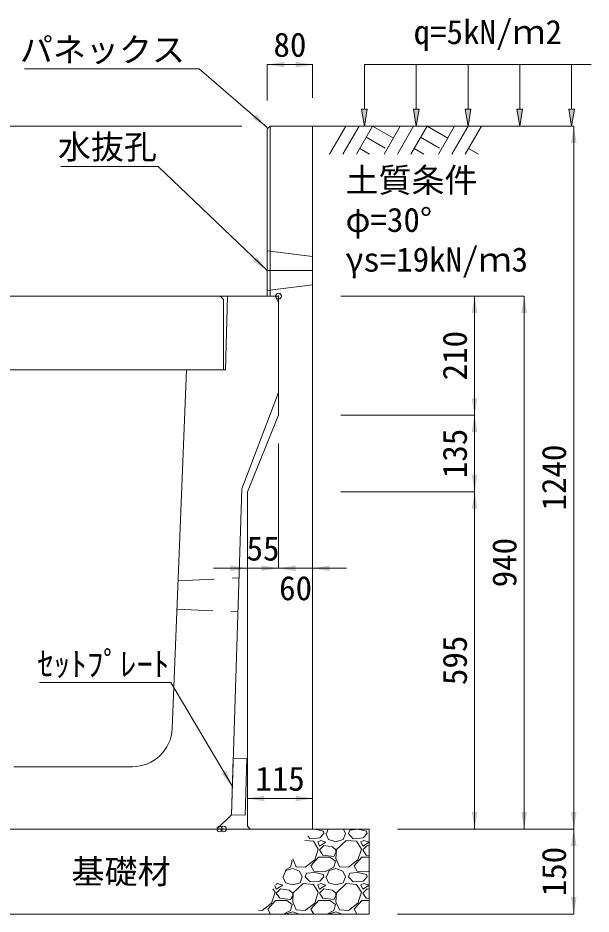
# Model space of a CAD drawing. Units: millimetres at full size. Extents: x 172874 to 217143, y 854931 to 903297.
# Drawn here: x 198776 to 199787, y 867574 to 869154 of the extents above; entities that cross this region are included whole.
import ezdxf
from ezdxf.enums import TextEntityAlignment as Align

# ---------------------------------------------------------------- set-up
doc = ezdxf.new("R2010")
doc.units = ezdxf.units.MM
doc.header["$LTSCALE"] = 20
doc.header["$PDMODE"] = 32
doc.header["$PDSIZE"] = 10
doc.linetypes.add('DASHED', pattern=[7.5, 6, -1.5])
doc.linetypes.add('USER2', pattern=[4.7625, 3.175, -1.5875])
for name, color, linetype, lineweight in [('0_2', 7, 'Continuous', 20), ('セットプレート', 3, 'Continuous', 13), ('パネックスKDR', 2, 'Continuous', 13), ('基礎材', 7, 'Continuous', 15), ('寸法線', 7, 'Continuous', 13), ('引出線', 4, 'Continuous', 13), ('本体', 2, 'Continuous', 13), ('補助線', 8, 'Continuous', 13), ('ﾊｯﾁﾝｸﾞ', 7, 'Continuous', 5)]:
    doc.layers.add(name, color=color, linetype=linetype, lineweight=lineweight)
doc.layers.add('文字', color=7, linetype='Continuous')
doc.styles.add('ＭＳ ゴシック', font='')
doc.styles.get('ＭＳ ゴシック').set_extended_font_data('MS Gothic')

# ---------------------------------------------------------------- blocks, each defined once
blk = doc.blocks.new('filled_arrow')
at = {"color": 0, "linetype": 'Continuous', "lineweight": -2}
blk.add_solid([(7.5, 1.25), (0, 0), (7.5, -1.25)], dxfattribs=at)

msp = doc.modelspace()

# ---------------------------------------------------------------- hatches: boundary and pattern name
at = {"layer": '寸法線'}
for points in [[(199392.47, 868993.52), (199387.47, 868963.52), (199382.47, 868993.52)], [(199483.89, 868993.52), (199478.89, 868963.52), (199473.89, 868993.52)], [(199575.3, 868993.52), (199570.3, 868963.52), (199565.3, 868993.52)], [(199666.71, 868993.52), (199661.71, 868963.52), (199656.71, 868993.52)], [(199758.13, 868993.52), (199753.13, 868963.52), (199748.13, 868993.52)], [(199758.13, 868993.52), (199753.13, 868963.52), (199748.13, 868993.52)]]:
    msp.add_hatch(color=256, dxfattribs=at).paths.add_polyline_path(points)

# ---------------------------------------------------------------- linework, layer by layer
at = {"layer": '0_2'}
msp.add_line((199296.06, 868963.52), (199696.06, 868963.52), dxfattribs=at)
at = {"layer": 'セットプレート'}
msp.add_lwpolyline([(199152.87, 867748.51), (199176.86, 867747.75), (199180.02, 867847.7), (199156.03, 867848.46)], close=True, dxfattribs=at)
at = {"layer": 'パネックスKDR'}
for p, q in [((199216.06, 868958.52), (199221.06, 868963.52)), ((199216.06, 868958.52), (199216.06, 868663.52)), ((199221.06, 868963.52), (199296.06, 868963.52)), ((199296.06, 868963.52), (199296.06, 867723.52)), ((199216.06, 868663.52), (199236.06, 868663.52)), ((199236.06, 868663.52), (199236.06, 868453.52)), ((199236.06, 868453.52), (199181.06, 868318.52)), ((199181.06, 868318.52), (199181.06, 867728.52)), ((199181.06, 867728.52), (199186.06, 867723.52)), ((199186.06, 867723.52), (199296.06, 867723.52))]:
    msp.add_line(p, q, dxfattribs=at)
at = {"layer": 'パネックスKDR', "lineweight": 5}
msp.add_line((199221.06, 868963.52), (199221.06, 868663.52), dxfattribs=at)
at = {"layer": 'パネックスKDR', "linetype": 'DASHED', "lineweight": 9}
for p, q in [((199216.06, 868743.52), (199296.06, 868733.52)), ((199216.06, 868673.52), (199296.06, 868683.52))]:
    msp.add_line(p, q, dxfattribs=at)
at = {"layer": '基礎材'}
for p, q in [((198520.04, 867723.52), (199396.06, 867723.52)), ((199396.06, 867723.52), (199396.06, 867573.52)), ((198520.04, 867573.52), (199396.06, 867573.52))]:
    msp.add_line(p, q, dxfattribs=at)
at = {"layer": '寸法線'}
for p, q in [((199216.06, 869072.07), (199296.06, 869072.07)), ((199216.06, 869008.52), (199216.06, 869072.07)), ((199296.06, 869013.52), (199296.06, 869072.07)), ((199171.06, 868963.52), (198671.06, 868963.52)), ((199346.06, 868963.52), (199756.9, 868963.52)), ((199756.9, 867723.52), (199756.9, 868963.52)), ((199166.06, 868663.52), (198671.06, 868663.52)), ((199346.06, 868663.52), (199669.4, 868663.52)), ((199346.06, 868663.52), (199581.9, 868663.52)), ((199581.9, 868663.52), (199581.9, 868453.52)), ((199669.4, 868663.52), (199669.4, 867723.52)), ((199346.06, 868453.52), (199581.9, 868453.52)), ((199346.06, 868453.52), (199581.9, 868453.52)), ((199581.9, 868453.52), (199581.9, 868318.52)), ((199236.06, 868403.52), (199236.06, 868183.52)), ((199236.06, 868403.52), (199236.06, 868183.52)), ((199296.06, 868403.52), (199296.06, 868183.52)), ((199346.06, 868318.52), (199581.9, 868318.52)), ((199346.06, 868318.52), (199581.9, 868318.52)), ((199581.9, 868318.52), (199581.9, 867723.52)), ((199181.06, 868268.52), (199181.06, 868183.52)), ((199296.06, 868183.52), (199121.06, 868183.52)), ((199176.06, 868183.52), (199356.06, 868183.52)), ((199181.06, 867777.52), (199296.06, 867777.52)), ((199181.06, 867748.52), (199181.06, 867777.52)), ((199296.06, 867748.52), (199296.06, 867777.52)), ((199446.06, 867723.52), (199756.9, 867723.52)), ((199446.06, 867723.52), (199669.4, 867723.52)), ((199446.06, 867723.52), (199581.9, 867723.52)), ((199446.06, 867723.52), (199756.9, 867723.52)), ((199756.9, 867723.52), (199756.9, 867573.52)), ((199446.06, 867573.52), (199756.9, 867573.52))]:
    msp.add_line(p, q, dxfattribs=at)
at = {"layer": '寸法線', "lineweight": 9}
for p, q in [((199787.47, 869072.07), (199387.47, 869072.07)), ((199387.47, 868993.52), (199387.47, 869072.07)), ((199478.89, 868993.52), (199478.89, 869072.07)), ((199570.3, 868993.52), (199570.3, 869072.07)), ((199661.71, 868993.52), (199661.71, 869072.07)), ((199753.13, 868993.52), (199753.13, 869072.07))]:
    msp.add_line(p, q, dxfattribs=at)
for points in [[(199392.47, 868993.52), (199387.47, 868963.52), (199382.47, 868993.52)], [(199483.89, 868993.52), (199478.89, 868963.52), (199473.89, 868993.52)], [(199575.3, 868993.52), (199570.3, 868963.52), (199565.3, 868993.52)], [(199666.71, 868993.52), (199661.71, 868963.52), (199656.71, 868993.52)], [(199758.13, 868993.52), (199753.13, 868963.52), (199748.13, 868993.52)], [(199758.13, 868993.52), (199753.13, 868963.52), (199748.13, 868993.52)]]:
    msp.add_lwpolyline(points, close=True, dxfattribs=at)
at = {"layer": '引出線'}
for points in [[(199216.06, 868961.02), (199095.85, 869064.48), (198787.6, 869064.48)], [(199216.06, 868708.52), (199023.6, 868891.97), (198851.86, 868891.97)], [(199154.45, 867798.48), (199045.61, 867981.97), (198814.25, 867981.97)]]:
    msp.add_lwpolyline(points, dxfattribs=at)
at = {"layer": '本体'}
for p, q in [((199146.06, 868663.52), (199142.06, 868533.52)), ((199146.06, 868663.52), (199230.06, 868663.52)), ((199230.06, 868663.52), (199236.06, 868651.52)), ((199236.06, 868651.52), (199236.06, 868493.52)), ((199073.56, 868533.52), (199048.25, 867900.72)), ((199073.56, 868533.52), (199142.06, 868533.52)), ((199236.06, 868493.52), (199171.06, 868323.52)), ((199171.06, 868323.52), (199152.87, 867748.51)), ((198768.82, 867833.52), (198978.3, 867833.52)), ((199127.08, 867723.52), (199152.87, 867748.51)), ((198620.04, 867723.52), (199127.08, 867723.52))]:
    msp.add_line(p, q, dxfattribs=at)
at = {"layer": '本体', "linetype": 'USER2'}
for p, q in [((199058.68, 868161.52), (199166.09, 868166.52)), ((199056.68, 868111.52), (199164.2, 868106.52))]:
    msp.add_line(p, q, dxfattribs=at)
at = {"layer": '本体', "lineweight": 20}
msp.add_lwpolyline([(198608.56, 868657.52), (198613.56, 868663.52), (199133.56, 868663.52), (199138.56, 868657.52), (199138.56, 868533.52), (198608.56, 868533.52)], close=True, dxfattribs=at)
at = {"layer": '本体'}
msp.add_arc((198978.3, 867903.52), 70, 270, 357.70939, dxfattribs=at)
at = {"layer": '補助線'}
msp.add_line((199216.06, 868708.52), (199296.06, 868708.52), dxfattribs=at)
for p in [(199236.06, 868663.52), (199132.06, 867723.52), (199139.06, 867723.52), (199139.06, 867723.52)]:
    msp.add_point(p, dxfattribs=at)
at = {"layer": 'ﾊｯﾁﾝｸﾞ', "lineweight": 9}
for p, q in [((199354.71, 868963.51), (199326.06, 868913.89)), ((199378.33, 868963.51), (199349.68, 868913.89)), ((199401.95, 868963.51), (199373.3, 868913.89)), ((199401.95, 868963.51), (199438.52, 868942.4)), ((199450.71, 868963.51), (199422.06, 868913.89)), ((199474.33, 868963.51), (199445.68, 868913.89)), ((199497.95, 868963.51), (199469.3, 868913.89)), ((199497.95, 868963.51), (199534.52, 868942.4)), ((199546.71, 868963.51), (199518.06, 868913.89)), ((199570.33, 868963.51), (199541.68, 868913.89)), ((199593.95, 868963.51), (199565.3, 868913.89)), ((199390.53, 868943.73), (199423.94, 868924.44)), ((199486.53, 868943.73), (199519.94, 868924.44)), ((199379.11, 868923.95), (199396.52, 868913.89)), ((199475.11, 868923.95), (199492.52, 868913.89)), ((199571.11, 868923.95), (199588.52, 868913.89))]:
    msp.add_line(p, q, dxfattribs=at)
at = {"layer": 'ﾊｯﾁﾝｸﾞ'}
for p, q in [((199291.47, 867706.53), (199287.57, 867710.78)), ((199299.85, 867723.29), (199295.61, 867722.85)), ((199315.09, 867719.48), (199299.85, 867723.29)), ((199315.85, 867715.67), (199308.99, 867708.05)), ((199315.85, 867715.67), (199315.09, 867719.48)), ((199319.66, 867715.67), (199324.23, 867705)), ((199320.42, 867715.67), (199323.78, 867723.52)), ((199350.14, 867705), (199353.95, 867715.67)), ((199350.33, 867723.52), (199353.95, 867715.67)), ((199359.28, 867715.67), (199361.57, 867721.77)), ((199367.67, 867706.53), (199359.28, 867715.67)), ((199376.05, 867723.29), (199361.57, 867721.77)), ((199391.29, 867719.48), (199376.05, 867723.29)), ((199392.05, 867715.67), (199385.19, 867708.05)), ((199392.05, 867715.67), (199391.29, 867719.48)), ((199395.86, 867715.67), (199396.06, 867715.2)), ((199297.56, 867701.96), (199282.52, 867703.21)), ((199308.99, 867708.05), (199291.47, 867706.53)), ((199305.94, 867688.24), (199297.56, 867701.96)), ((199310.52, 867703.48), (199305.18, 867701.19)), ((199305.18, 867701.19), (199308.23, 867693.57)), ((199308.23, 867693.57), (199319.66, 867700.43)), ((199315.85, 867694.34), (199308.23, 867686.72)), ((199319.66, 867700.43), (199310.52, 867703.48)), ((199331.09, 867692.05), (199315.85, 867694.34)), ((199324.23, 867705), (199337.19, 867701.19)), ((199337.19, 867701.19), (199350.14, 867705)), ((199355.47, 867703.48), (199337.95, 867687.48)), ((199373.76, 867701.96), (199355.47, 867703.48)), ((199385.19, 867708.05), (199367.67, 867706.53)), ((199382.14, 867688.24), (199373.76, 867701.96)), ((199386.72, 867703.48), (199381.38, 867701.19)), ((199381.38, 867701.19), (199384.43, 867693.57)), ((199384.43, 867693.57), (199395.86, 867700.43)), ((199392.05, 867694.34), (199384.43, 867686.72)), ((199395.86, 867700.43), (199386.72, 867703.48)), ((199396.07, 867693.73), (199392.05, 867694.34)), ((199299.85, 867669.19), (199305.94, 867688.24)), ((199308.23, 867686.72), (199314.33, 867677.57)), ((199314.33, 867677.57), (199333.38, 867675.29)), ((199337.19, 867686.72), (199331.09, 867692.05)), ((199333.38, 867675.29), (199337.19, 867682.14)), ((199337.95, 867687.48), (199337.19, 867671.48)), ((199337.19, 867682.14), (199337.19, 867686.72)), ((199376.05, 867669.19), (199382.14, 867688.24)), ((199384.43, 867686.72), (199390.53, 867677.57)), ((199390.53, 867677.57), (199396.08, 867676.91)), ((199260.22, 867666.9), (199257.18, 867656.24)), ((199258.92, 867667.81), (199260.22, 867666.9)), ((199261.13, 867671.13), (199267.08, 867657)), ((199283.08, 867656.24), (199299.85, 867669.19)), ((199292.99, 867658.52), (199306.71, 867673.76)), ((199306.71, 867673.76), (199326.52, 867673.76)), ((199326.52, 867673.76), (199336.42, 867666.9)), ((199336.42, 867666.9), (199333.38, 867656.24)), ((199337.19, 867671.48), (199343.28, 867657)), ((199359.28, 867656.24), (199376.05, 867669.19)), ((199369.19, 867658.52), (199382.91, 867673.76)), ((199382.91, 867673.76), (199396.08, 867673.76)), ((199244.22, 867639.47), (199248.79, 867650.14)), ((199257.18, 867656.24), (199248, 867651.43)), ((199248.79, 867650.14), (199260.99, 867653.95)), ((199260.99, 867653.95), (199273.18, 867649.38)), ((199267.08, 867657), (199283.08, 867656.24)), ((199273.18, 867649.38), (199277.75, 867639.47)), ((199299.85, 867647.09), (199285.37, 867645.57)), ((199298.32, 867649.38), (199292.99, 867658.52)), ((199317.37, 867647.85), (199298.32, 867649.38)), ((199315.09, 867643.28), (199299.85, 867647.09)), ((199333.38, 867656.24), (199317.37, 867647.85)), ((199320.42, 867639.47), (199324.99, 867650.14)), ((199324.99, 867650.14), (199337.19, 867653.95)), ((199337.19, 867653.95), (199349.38, 867649.38)), ((199343.28, 867657), (199359.28, 867656.24)), ((199349.38, 867649.38), (199353.95, 867639.47)), ((199376.05, 867647.09), (199361.57, 867645.57)), ((199374.52, 867649.38), (199369.19, 867658.52)), ((199393.57, 867647.85), (199374.52, 867649.38)), ((199391.29, 867643.28), (199376.05, 867647.09)), ((199396.08, 867649.17), (199393.57, 867647.85)), ((199243.46, 867639.47), (199248.03, 867628.8)), ((199273.94, 867628.8), (199277.75, 867639.47)), ((199283.08, 867639.47), (199285.37, 867645.57)), ((199291.47, 867630.33), (199283.08, 867639.47)), ((199308.99, 867631.85), (199291.47, 867630.33)), ((199315.85, 867639.47), (199308.99, 867631.85)), ((199315.85, 867639.47), (199315.09, 867643.28)), ((199319.66, 867639.47), (199324.23, 867628.8)), ((199350.14, 867628.8), (199353.95, 867639.47)), ((199359.28, 867639.47), (199361.57, 867645.57)), ((199367.67, 867630.33), (199359.28, 867639.47)), ((199385.19, 867631.85), (199367.67, 867630.33)), ((199392.05, 867639.47), (199385.19, 867631.85)), ((199392.05, 867639.47), (199391.29, 867643.28)), ((199395.86, 867639.47), (199396.09, 867638.94)), ((199229.74, 867612.04), (199225.92, 867618.3)), ((199229.5, 867623.69), (199232.03, 867617.37)), ((199234.32, 867627.28), (199230.93, 867625.83)), ((199232.03, 867617.37), (199243.46, 867624.23)), ((199239.65, 867618.14), (199232.03, 867610.52)), ((199243.46, 867624.23), (199234.32, 867627.28)), ((199254.89, 867615.85), (199239.65, 867618.14)), ((199248.03, 867628.8), (199260.99, 867624.99)), ((199260.99, 867610.52), (199254.89, 867615.85)), ((199260.99, 867624.99), (199273.94, 867628.8)), ((199279.27, 867627.28), (199261.75, 867611.28)), ((199297.56, 867625.76), (199279.27, 867627.28)), ((199305.94, 867612.04), (199297.56, 867625.76)), ((199310.52, 867627.28), (199305.18, 867624.99)), ((199305.18, 867624.99), (199308.23, 867617.37)), ((199308.23, 867617.37), (199319.66, 867624.23)), ((199315.85, 867618.14), (199308.23, 867610.52)), ((199319.66, 867624.23), (199310.52, 867627.28)), ((199331.09, 867615.85), (199315.85, 867618.14)), ((199324.23, 867628.8), (199337.19, 867624.99)), ((199337.19, 867610.52), (199331.09, 867615.85)), ((199337.19, 867624.99), (199350.14, 867628.8)), ((199355.47, 867627.28), (199337.95, 867611.28)), ((199373.76, 867625.76), (199355.47, 867627.28)), ((199382.14, 867612.04), (199373.76, 867625.76)), ((199386.72, 867627.28), (199381.38, 867624.99)), ((199381.38, 867624.99), (199384.43, 867617.37)), ((199384.43, 867617.37), (199395.86, 867624.23)), ((199392.05, 867618.14), (199384.43, 867610.52)), ((199395.86, 867624.23), (199386.72, 867627.28)), ((199396.09, 867617.53), (199392.05, 867618.14)), ((199223.65, 867592.99), (199229.74, 867612.04)), ((199232.03, 867610.52), (199238.13, 867601.37)), ((199238.13, 867601.37), (199257.18, 867599.09)), ((199257.18, 867599.09), (199260.99, 867605.94)), ((199261.75, 867611.28), (199260.99, 867595.28)), ((199260.99, 867605.94), (199260.99, 867610.52)), ((199299.85, 867592.99), (199305.94, 867612.04)), ((199308.23, 867610.52), (199314.33, 867601.37)), ((199314.33, 867601.37), (199333.38, 867599.09)), ((199333.38, 867599.09), (199337.19, 867605.94)), ((199337.95, 867611.28), (199337.19, 867595.28)), ((199337.19, 867605.94), (199337.19, 867610.52)), ((199376.05, 867592.99), (199382.14, 867612.04)), ((199384.43, 867610.52), (199390.53, 867601.37)), ((199390.53, 867601.37), (199396.1, 867600.7)), ((199206.88, 867580.04), (199223.65, 867592.99)), ((199216.79, 867582.32), (199230.51, 867597.56)), ((199230.51, 867597.56), (199250.32, 867597.56)), ((199250.32, 867597.56), (199260.22, 867590.7)), ((199260.22, 867590.7), (199257.18, 867580.04)), ((199260.99, 867595.28), (199267.08, 867580.8)), ((199283.08, 867580.04), (199299.85, 867592.99)), ((199292.99, 867582.32), (199306.71, 867597.56)), ((199306.71, 867597.56), (199326.52, 867597.56)), ((199326.52, 867597.56), (199336.42, 867590.7)), ((199336.42, 867590.7), (199333.38, 867580.04)), ((199337.19, 867595.28), (199343.28, 867580.8)), ((199359.28, 867580.04), (199376.05, 867592.99)), ((199369.19, 867582.32), (199382.91, 867597.56)), ((199382.91, 867597.56), (199396.1, 867597.56)), ((199196.06, 867573.52), (199196.06, 867573.52)), ((199200.6, 867580.34), (199206.88, 867580.04)), ((199221.92, 867573.52), (199216.79, 867582.32)), ((199257.18, 867580.04), (199244.74, 867573.52)), ((199248.61, 867573.52), (199248.79, 867573.94)), ((199248.79, 867573.94), (199260.99, 867577.75)), ((199260.99, 867577.75), (199272.26, 867573.52)), ((199267.08, 867580.8), (199283.08, 867580.04)), ((199298.12, 867573.52), (199292.99, 867582.32)), ((199333.38, 867580.04), (199320.94, 867573.52)), ((199324.81, 867573.52), (199324.99, 867573.94)), ((199324.99, 867573.94), (199337.19, 867577.75)), ((199337.19, 867577.75), (199348.46, 867573.52)), ((199343.28, 867580.8), (199359.28, 867580.04)), ((199374.32, 867573.52), (199369.19, 867582.32))]:
    msp.add_line(p, q, dxfattribs=at)

# ---------------------------------------------------------------- block references
at = {"layer": '寸法線', "xscale": 4, "yscale": 4}
for p in [(199216.06, 869072.07), (199236.06, 868183.52), (199296.06, 868183.52), (199181.06, 867777.52)]:
    msp.add_blockref('filled_arrow', p, dxfattribs=at)
for p, rotation in [((199296.06, 869072.07), 180), ((199756.9, 868963.52), 270), ((199581.9, 868663.52), 270), ((199669.4, 868663.52), 270), ((199581.9, 868453.52), 90), ((199581.9, 868453.52), 270), ((199581.9, 868318.52), 90), ((199581.9, 868318.52), 270), ((199181.06, 868183.52), 180), ((199236.06, 868183.52), 180), ((199296.06, 867777.52), 180), ((199581.9, 867723.52), 90), ((199669.4, 867723.52), 90), ((199756.9, 867723.52), 90), ((199756.9, 867723.52), 270), ((199756.9, 867573.52), 90)]:
    msp.add_blockref('filled_arrow', p, dxfattribs=dict(at, rotation=rotation))
at = {"layer": '引出線', "xscale": 4, "yscale": 4}
for p, rotation in [((199216.06, 868961.02), 139.3), ((199216.06, 868708.52), 136.4), ((199154.45, 867798.48), 120.7)]:
    msp.add_blockref('filled_arrow', p, dxfattribs=dict(at, rotation=rotation))

# ---------------------------------------------------------------- texts
at = {"layer": '寸法線', "style": 'ＭＳ ゴシック'}
for s, p in [('80', (199256.06, 869107.07)), ('55', (199208.56, 868218.52)), ('60', (199266.06, 868148.52)), ('115', (199238.56, 867812.52)), ('基礎材', (198958.05, 867648.52))]:
    msp.add_text(s, height=42.72, dxfattribs=at).set_placement(p, align=Align.MIDDLE_CENTER)
for s, p in [('土質条件', (199354.03, 868889.53)), ('φ=30°', (199354.03, 868819.53)), ('γs=19kN/ｍ3', (199354.03, 868749.53))]:
    msp.add_text(s, height=42.72, dxfattribs=at).set_placement(p, align=Align.TOP_LEFT)
for s, p in [('210', (199546.9, 868558.52)), ('135', (199546.9, 868386.02)), ('1240', (199721.9, 868343.52)), ('940', (199634.4, 868193.52)), ('595', (199546.9, 868021.02)), ('150', (199721.9, 867648.52))]:
    msp.add_text(s, height=42.72, rotation=90, dxfattribs=at).set_placement(p, align=Align.MIDDLE_CENTER)
at = {"layer": '引出線', "style": 'ＭＳ ゴシック'}
for s, p in [('パネックス', (199070.85, 869119.62)), ('水抜孔', (199021.35, 868948.25)), ('ｾｯﾄﾌﾟﾚｰﾄ', (199043.36, 868035.97))]:
    msp.add_text(s, height=42.72, dxfattribs=at).set_placement(p, align=Align.TOP_RIGHT)
at = {"layer": '文字', "style": 'ＭＳ ゴシック'}
msp.add_text('q=5kN/ｍ2', height=42.72, dxfattribs=at).set_placement((199474.36, 869095.34), align=Align.BOTTOM_LEFT)

doc.saveas('drawing.dxf')
